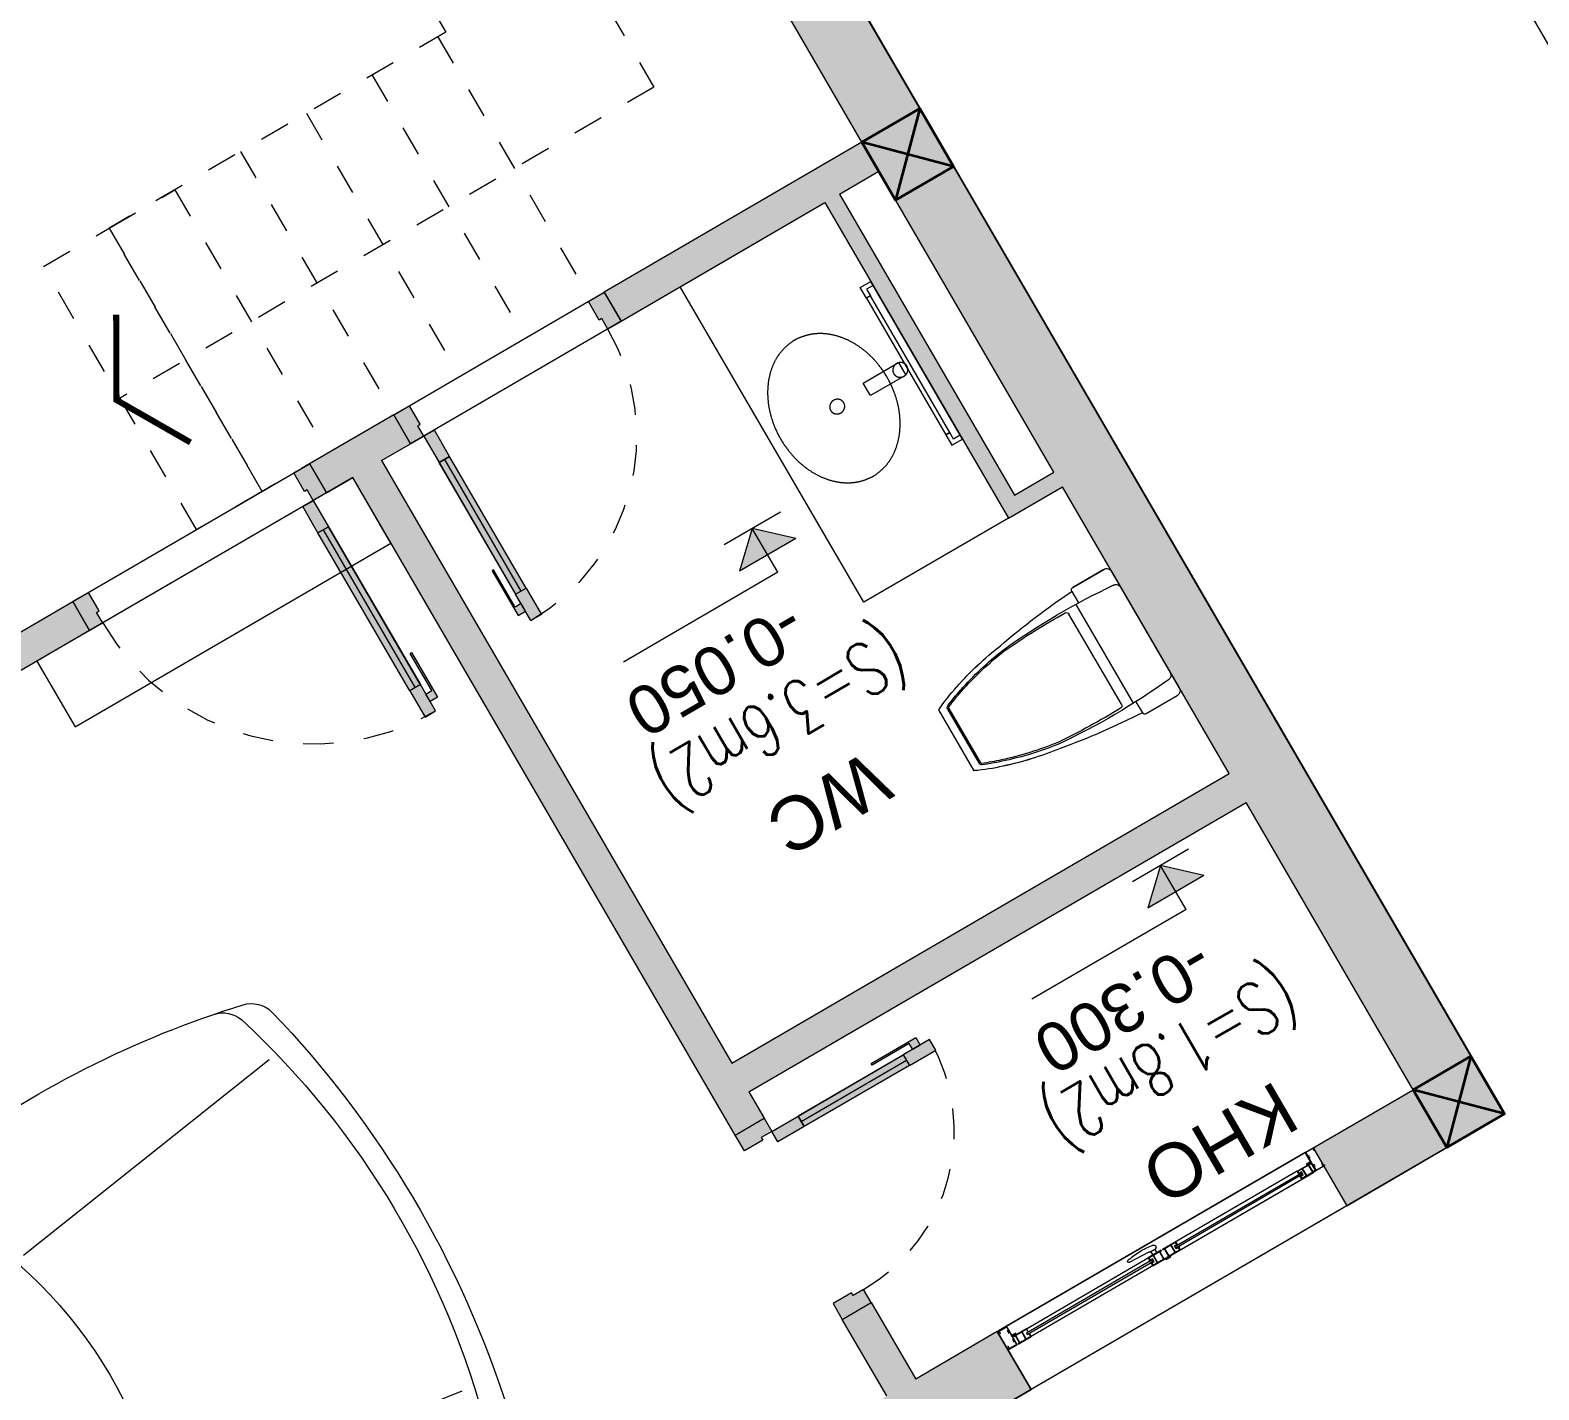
# Model space of a CAD drawing. Header units: millimetres. Extents: x 567980 to 569372, y 2065777 to 2066674.
# Drawn here: x 568806.169 to 568811.116, y 2066250.443 to 2066254.9 of the extents above; entities that cross this region are included whole.
import ezdxf
from ezdxf.enums import TextEntityAlignment as Align

# ---------------------------------------------------------------- set-up
doc = ezdxf.new("R2010")
doc.units = ezdxf.units.MM
doc.linetypes.add('DASHED2', pattern=[0.375, 0.25, -0.125])
doc.linetypes.add('HIDDEN', pattern=[0.75, 0.5, -0.25])
for name, color, linetype, lineweight in [('A-COT VACH', 2, 'Continuous', 35), ('A-HATCH', 251, 'Continuous', 5), ('A-KY HIEU', 34, 'Continuous', 20), ('A-TEXT', 7, 'Continuous', 18), ('E- THAY', 9, 'Continuous', 20), ('E- Tuong', 4, 'Continuous', 13), ('E-Khuat', 251, 'DASHED2', 13), ('E-NoiThat', 32, 'Continuous', 9), ('i_Hatch', 250, 'Continuous', 13), ('i_ThietBi', 32, 'Continuous', 13), ('LD-CUA', 146, 'Continuous', 13), ('LD-THAY', 9, 'Continuous', 13)]:
    doc.layers.add(name, color=color, linetype=linetype, lineweight=lineweight)
doc.styles.add('A1-arial', font='arial.ttf')
doc.styles.add('AA - Arial - Regular', font='arial.ttf', dxfattribs={"height": 250})
doc.styles.add('Dim roman', font='romans.shx', dxfattribs={"width": 0.7})

# ---------------------------------------------------------------- blocks, each defined once
blk = doc.blocks.new('02PCAR01')
at = {"color": 0, "linetype": 'ByBlock'}
for p, q in [((-122.94, 26.61), (-92.48, 26.84)), ((-109.29, 22.08), (-122.94, 26.61)), ((-89.35, 22.08), (-92.48, 26.84)), ((-90.39, 26.87), (-54.31, 27.32)), ((-87.23, 22.08), (-90.39, 26.87)), ((-54.31, 27.32), (-67.5, 22.08)), ((-138, 26.03), (-145, 26.03)), ((-112.52, 20.16), (-138, 26.03)), ((-48.33, 25.72), (-60.01, 22.2)), ((-136.91, 23.5), (-115.59, 19.26)), ((-89.35, 22.08), (-109.29, 22.08)), ((-67.5, 22.08), (-87.23, 22.08)), ((-6, 20.97), (-40, 15.97)), ((-6, -20.97), (-40, -15.97)), ((-136.91, -23.36), (-115.59, -19.12)), ((-112.51, -20.11), (-138, -25.97)), ((-109.29, -21.95), (-122.94, -26.47)), ((-89.35, -21.95), (-109.29, -21.95)), ((-89.35, -21.95), (-92.48, -26.7)), ((-87.23, -21.95), (-90.39, -26.73)), ((-67.5, -21.95), (-87.23, -21.95)), ((-54.31, -27.18), (-67.5, -21.95)), ((-48.33, -25.52), (-60.01, -22)), ((-138, -25.97), (-145, -25.97)), ((-122.94, -26.47), (-92.48, -26.7)), ((-90.39, -26.73), (-54.31, -27.18))]:
    blk.add_line(p, q, dxfattribs=at)
for centre, radius, start, end in [((-77.24, -1914.33), 1944.6, 88.89024, 92.01225), ((-30.02, -77.69), 108.31, 76.6607, 96.5655), ((-145.41, 25.94), 3.14, 92.1119, 173.4899), ((-141.57, 24.61), 4.6, 94.3987, 147.5288), ((-8.86, 25.33), 3.14, 17.8179, 78.3942), ((111.89, 0.1), 258.76, 174.0142, 185.9858), ((-5.75, 24.64), 3.14, 14.3452, 76.6607), ((110.89, 0.1), 260.73, 174.2342, 185.7658), ((-47.46, 22.85), 3, 31.1455, 106.7984), ((-95.47, 0.91), 93.12, 343.0347, 15.8141), ((-111.75, 0.91), 111.76, 346.3976, 12.667), ((-7.97, 0.1), 131.06, 169.6897, 190.3103), ((-87.12, 0.1), 48.72, 330.0774, 29.9226), ((-59.14, 19.33), 3, 106.7984, 193.6631), ((147.71, 0.1), 261.01, 175.5919, 184.4407), ((146.01, 0.1), 262.31, 175.7971, 184.2029), ((-142.7, 0.1), 82.75, 347.0683, 12.9317), ((-59.14, -19.13), 3, 166.3369, 253.2016), ((-47.46, -22.65), 3, 253.2016, 328.8545), ((-145.41, -25.74), 3.14, 186.5101, 267.8881), ((-9.37, -25.23), 3.14, 281.3249, 340.8826), ((-6.15, -24.54), 3.14, 283.1156, 344.5941), ((-141.57, -24.41), 4.6, 212.4712, 265.6013), ((-30.02, 77.89), 108.31, 263.4345, 283.1156), ((-77.24, 1914.53), 1944.6, 267.98775, 271.10976)]:
    blk.add_arc(centre, radius, start, end, dxfattribs=at)
blk = doc.blocks.new('*U515')
h = blk.add_hatch(color=253)
h.dxf.hatch_style = 1
h.paths.add_polyline_path([(50, 100), (90, 100), (90, 0), (50, 0)])
h.paths.add_polyline_path([(50, 700), (90, 700), (90, 800), (50, 800)])
h = blk.add_hatch(color=254)
h.dxf.hatch_style = 1
h.paths.add_polyline_path([(21.7, 594.5), (21.7, 764.1), (50, 764.1), (50, 735.9), (27.4, 735.9), (27.4, 594.5)])
h = blk.add_hatch(color=254)
h.dxf.hatch_style = 1
h.paths.add_polyline_path([(90, 100), (50, 100), (50, 700), (90, 700)])
h = blk.add_hatch(color=253)
h.dxf.hatch_style = 1
h.paths.add_polyline_path([(0, 0), (50, 0), (50, -40), (60, -40), (60, -110), (0, -110)])
h = blk.add_hatch(color=253)
h.dxf.hatch_style = 1
h.paths.add_polyline_path([(900, 0), (850, 0), (850, -40), (840, -40), (840, -110), (900, -110)])
for p, q in [((70, 100), (70, 700)), ((90, 700), (90, 100))]:
    blk.add_line(p, q)
for points in [[(50, 700), (90, 700), (90, 800), (50, 800), (50, 700)], [(50, 702.9), (50, 100)], [(50, 100), (90, 100), (90, 0), (50, 0), (50, 100)]]:
    blk.add_lwpolyline(points)
for points in [[(21.7, 594.5), (21.7, 764.1), (50, 764.1), (50, 735.9), (27.4, 735.9), (27.4, 594.5)], [(90, 100), (50, 100), (50, 700), (90, 700)], [(0, 0), (50, 0), (50, -40), (60, -40), (60, -110), (0, -110)], [(900, 0), (850, 0), (850, -40), (840, -40), (840, -110), (900, -110)]]:
    blk.add_lwpolyline(points, close=True)
at = {"linetype": 'HIDDEN', "ltscale": 30}
blk.add_arc((50, 0), 800, 0, 90, dxfattribs=at)
blk = doc.blocks.new('kkkk')
h = blk.add_hatch(color=250)
edge = h.paths.add_edge_path()
edge.add_line((333058.8, 105336.6), (333060.3, 105336.6))
edge.add_line((333060.3, 105336.6), (333060.3, 105341.6))
edge.add_line((333060.3, 105341.6), (333061.8, 105341.6))
edge.add_line((333061.8, 105341.6), (333061.8, 105371.6))
edge.add_line((333061.8, 105371.6), (333027.5, 105371.6))
edge.add_line((333027.5, 105371.6), (333027.5, 105386.6))
edge.add_line((333027.5, 105386.6), (333022.2, 105386.6))
edge.add_line((333022.2, 105386.6), (333022.2, 105383.6))
edge.add_line((333022.2, 105383.6), (333023.7, 105383.6))
edge.add_line((333023.7, 105383.6), (333023.7, 105385.1))
edge.add_line((333023.7, 105385.1), (333026, 105385.1))
edge.add_line((333026, 105385.1), (333026, 105378.1))
edge.add_line((333026, 105378.1), (333023.7, 105378.1))
edge.add_line((333023.7, 105378.1), (333023.7, 105379.6))
edge.add_line((333023.7, 105379.6), (333022.2, 105379.6))
edge.add_line((333022.2, 105379.6), (333022.2, 105376.6))
edge.add_line((333022.2, 105376.6), (333026, 105376.6))
edge.add_line((333026, 105376.6), (333026, 105371.6))
edge.add_line((333026, 105371.6), (332991.8, 105371.6))
edge.add_line((332991.8, 105371.6), (332991.8, 105341.6))
edge.add_line((332991.8, 105341.6), (332993.3, 105341.6))
edge.add_line((332993.3, 105341.6), (332993.3, 105336.6))
edge.add_line((332993.3, 105336.6), (332994.8, 105336.6))
edge.add_line((332994.8, 105336.6), (332994.8, 105341.6))
edge.add_line((332994.8, 105341.6), (333002.3, 105341.6))
edge.add_line((333002.3, 105341.6), (333002.3, 105343.1))
edge.add_line((333002.3, 105343.1), (332993.3, 105343.1))
edge.add_line((332993.3, 105343.1), (332993.3, 105370.1))
edge.add_line((332993.3, 105370.1), (333006.9, 105370.1))
edge.add_arc((333010, 105367.6), 3.97, 141.5226, 210)
edge.add_line((333006.6, 105365.7), (333007.9, 105366.4))
edge.add_arc((333010, 105367.6), 2.47, -390, -150, ccw=False)
edge.add_line((333012.1, 105366.4), (333013.4, 105365.7))
edge.add_arc((333010, 105367.6), 3.97, -30, 38.4774)
edge.add_line((333013.1, 105370.1), (333040.4, 105370.1))
edge.add_arc((333043.5, 105367.6), 3.97, 141.5226, 210)
edge.add_line((333040.1, 105365.7), (333041.4, 105366.4))
edge.add_arc((333043.5, 105367.6), 2.47, -390, -150, ccw=False)
edge.add_line((333045.6, 105366.4), (333046.9, 105365.7))
edge.add_arc((333043.5, 105367.6), 3.97, -30, 38.4774)
edge.add_line((333046.6, 105370.1), (333060.3, 105370.1))
edge.add_line((333060.3, 105370.1), (333060.3, 105343.1))
edge.add_line((333060.3, 105343.1), (333051.3, 105343.1))
edge.add_line((333051.3, 105343.1), (333051.3, 105341.6))
edge.add_line((333051.3, 105341.6), (333058.8, 105341.6))
edge.add_line((333058.8, 105341.6), (333058.8, 105336.6))
blk.add_lwpolyline([(333026, 105378.1), (333026, 105385.1), (333023.7, 105385.1), (333023.7, 105383.6), (333022.2, 105383.6), (333022.2, 105386.6), (333027.5, 105386.6), (333027.5, 105371.6), (333061.8, 105371.6), (333061.8, 105341.6), (333060.3, 105341.6), (333060.3, 105336.6), (333058.8, 105336.6), (333058.8, 105341.6), (333051.3, 105341.6), (333051.3, 105343.1), (333060.3, 105343.1), (333060.3, 105370.1), (333046.6, 105370.1, -0.30801), (333046.9, 105365.7), (333045.6, 105366.4, 1.732051), (333041.4, 105366.4), (333040.1, 105365.7, -0.30801), (333040.4, 105370.1), (333013.1, 105370.1, -0.30801), (333013.4, 105365.7), (333012.1, 105366.4, 1.732051), (333007.9, 105366.4), (333006.6, 105365.7, -0.30801), (333006.9, 105370.1), (332993.3, 105370.1), (332993.3, 105343.1), (333002.3, 105343.1), (333002.3, 105341.6), (332994.8, 105341.6), (332994.8, 105336.6), (332993.3, 105336.6), (332993.3, 105341.6), (332991.8, 105341.6), (332991.8, 105371.6), (333026, 105371.6), (333026, 105376.6), (333022.2, 105376.6), (333022.2, 105379.6), (333023.7, 105379.6), (333023.7, 105378.1)], format="xyb", close=True)
blk = doc.blocks.new('ccccc')
h = blk.add_hatch(color=250)
h.paths.add_polyline_path([(333034.3, 105325.3), (333084.3, 105325.3), (333084.3, 105326.8), (333077.7, 105326.8), (333077.7, 105353.8), (333084.3, 105353.8), (333084.3, 105355.3), (333034.3, 105355.3), (333034.3, 105346.7), (333035.8, 105346.7), (333035.8, 105353.8), (333052.1, 105353.8), (333052.1, 105326.8), (333035.8, 105326.8), (333035.8, 105333.9), (333034.3, 105333.9)])
h.paths.add_polyline_path([(333053.6, 105326.8), (333053.6, 105353.8), (333076.2, 105353.8), (333076.2, 105326.8)], flags=16)
for p, q in [((333034.3, 105346.7), (333035.8, 105346.7)), ((333034.3, 105333.9), (333035.8, 105333.9)), ((333052.1, 105353.8), (333052.1, 105326.8)), ((333053.6, 105353.8), (333053.6, 105326.8)), ((333076.2, 105353.8), (333076.2, 105326.8)), ((333077.7, 105353.8), (333077.7, 105326.8)), ((333084.3, 105355.3), (333084.3, 105353.8)), ((333084.3, 105326.8), (333084.3, 105325.3))]:
    blk.add_line(p, q)
for points in [[(333084.3, 105355.3), (333034.3, 105355.3), (333034.3, 105346.7)], [(333034.3, 105333.9), (333034.3, 105325.3), (333084.3, 105325.3)], [(333052.1, 105353.8), (333035.8, 105353.8), (333035.8, 105346.7)], [(333035.8, 105333.9), (333035.8, 105326.8), (333052.1, 105326.8)], [(333076.2, 105353.8), (333053.6, 105353.8)], [(333084.3, 105353.8), (333077.7, 105353.8)], [(333053.6, 105326.8), (333076.2, 105326.8)], [(333077.7, 105326.8), (333084.3, 105326.8)]]:
    blk.add_lwpolyline(points)
blk = doc.blocks.new('dasdsd')
at = {"linetype": 'HIDDEN', "ltscale": 0.05}
for p, q in [((-9.6, -15.9), (-9.6, 0)), ((9.6, 0), (-9.6, 0)), ((9.6, -15.9), (9.6, 0)), ((-16.3, -18.9), (-107.9, -23.1)), ((-10.5, -16.1), (-15.5, -18.7)), ((9.6, -15.9), (-9.6, -15.9))]:
    blk.add_line(p, q, dxfattribs=at)
for centre, radius, start, end in [((-106.3, -28.1), 5.22, 108.24331, 251.75669), ((-41, 286.6), 326.6, 258.17519, 278.89962), ((-16.3, -17), 1.95, 270, 297.19267), ((-9.6, -17.9), 1.95, 90, 117.19267), ((9.6, -26), 10.1, 270, 90)]:
    blk.add_arc(centre, radius, start, end, dxfattribs=at)
blk = doc.blocks.new('fffsf')
h = blk.add_hatch(color=250)
h.paths.add_polyline_path([(333183.8, 105395.8), (333133.8, 105395.8), (333133.8, 105394.3), (333140.5, 105394.3), (333140.5, 105367.3), (333133.8, 105367.3), (333133.8, 105364.3), (333118.8, 105364.3), (333118.8, 105361.3), (333135.3, 105361.3), (333135.3, 105365.8), (333183.8, 105365.8), (333183.8, 105374.4), (333182.3, 105374.4), (333182.3, 105367.3), (333166, 105367.3), (333166, 105394.3), (333182.3, 105394.3), (333182.3, 105387.2), (333183.8, 105387.2)])
h.paths.add_polyline_path([(333164.5, 105394.3), (333164.5, 105367.3), (333142, 105367.3), (333142, 105394.3)], flags=16)
for p, q in [((333133.8, 105395.8), (333133.8, 105394.3)), ((333140.5, 105394.3), (333140.5, 105367.3)), ((333142, 105394.3), (333142, 105367.3)), ((333164.5, 105394.3), (333164.5, 105367.3)), ((333166, 105394.3), (333166, 105367.3)), ((333183.8, 105387.2), (333182.3, 105387.2)), ((333183.8, 105374.4), (333182.3, 105374.4))]:
    blk.add_line(p, q)
for points in [[(333133.8, 105395.8), (333183.8, 105395.8), (333183.8, 105387.2)], [(333133.8, 105394.3), (333140.5, 105394.3)], [(333142, 105394.3), (333164.5, 105394.3)], [(333166, 105394.3), (333182.3, 105394.3), (333182.3, 105387.2)], [(333183.8, 105374.4), (333183.8, 105365.8), (333135.3, 105365.8), (333135.3, 105361.3), (333118.8, 105361.3)], [(333133.8, 105367.3), (333133.8, 105364.3), (333118.8, 105364.3), (333118.8, 105361.3)], [(333140.5, 105367.3), (333133.8, 105367.3)], [(333164.5, 105367.3), (333142, 105367.3)], [(333182.3, 105374.4), (333182.3, 105367.3), (333166, 105367.3)]]:
    blk.add_lwpolyline(points)
blk = doc.blocks.new('*U442')
for points in [[(88.4, 82.2), (88.4, 80.6), (77.2, 80.6), (77.2, 69.4), (88.4, 69.4), (88.4, 67.8, 0.240391), (91.1, 72), (80.2, 72), (80.2, 78), (91.1, 78, 0.240391)], [(549.6, 82.2), (549.6, 80.6), (560.8, 80.6), (560.8, 69.4), (549.6, 69.4), (549.6, 67.8, -0.240391), (546.9, 72), (557.8, 72), (557.8, 78), (546.9, 78, -0.240391)], [(655.4, 82.2), (655.4, 80.6), (644.2, 80.6), (644.2, 69.4), (655.4, 69.4), (655.4, 67.8, 0.240391), (658.1, 72), (647.2, 72), (647.2, 78), (658.1, 78, 0.240391)]]:
    blk.add_hatch(color=250).paths.add_polyline_path(points)
for p, q in [((600, 90), (44.5, 90)), ((600, 90), (88, 90)), ((88, 60), (600, 60)), ((605, 90), (1117, 90)), ((1117, 60), (605, 60)), ((35, 20), (1170, 20))]:
    blk.add_line(p, q)
for points in [[(88.4, 82.2), (88.4, 80.6), (77.2, 80.6), (77.2, 69.4), (88.4, 69.4), (88.4, 67.8, 0.240391), (91.1, 72), (80.2, 72), (80.2, 78), (91.1, 78, 0.240391)], [(549.6, 82.2), (549.6, 80.6), (560.8, 80.6), (560.8, 69.4), (549.6, 69.4), (549.6, 67.8, -0.240391), (546.9, 72), (557.8, 72), (557.8, 78), (546.9, 78, -0.240391)], [(655.4, 82.2), (655.4, 80.6), (644.2, 80.6), (644.2, 69.4), (655.4, 69.4), (655.4, 67.8, 0.240391), (658.1, 72), (647.2, 72), (647.2, 78), (658.1, 78, 0.240391)]]:
    blk.add_lwpolyline(points, format="xyb", close=True)
for points in [[(557.8, 72), (80.2, 72), (80.2, 78), (557.8, 78)], [(647.2, 72), (1124.8, 72), (1124.8, 78), (647.2, 78)]]:
    blk.add_lwpolyline(points, close=True)
at = {"rotation": 270}
blk.add_blockref('kkkk', (-105336.6, 333081.8), dxfattribs=at)
at = {"xscale": -1}
for name, p, rotation in [('ccccc', (333122.3, -105265.3), 359.9999999999902), ('fffsf', (-332528.8, 105455.8), 180.0000000001608), ('kkkk', (106541.6, 333081.8), 90)]:
    blk.add_blockref(name, p, dxfattribs=dict(at, rotation=rotation))
for p in [(-332484.3, -105265.3), (-331917.3, -105265.3)]:
    blk.add_blockref('ccccc', p)
at = {"xscale": -0.8000000000000002, "yscale": 0.8, "zscale": 0.8}
blk.add_blockref('dasdsd', (630, 60), dxfattribs=at)
blk = doc.blocks.new('A$C01E237DA')
at = {"layer": 'i_ThietBi'}
for p, q in [((124, 759.1), (-119.8, 759.1)), ((-106.9, 731.5), (111, 731.5)), ((-106.9, 726.5), (111.1, 726.5)), ((-197, 164.9), (199.5, 165)), ((-197, 164.9), (199.5, 165)), ((182.1, 201.7), (-180.3, 202.2)), ((182.1, 201.7), (-180.3, 202.2)), ((-253.4, 20), (-253.2, 144.2)), ((-243.2, 154.2), (-197, 154.2)), ((-243.2, 154.2), (-197, 154.2)), ((199.2, 154.3), (243.6, 154.2)), ((199.2, 154.3), (243.6, 154.2))]:
    blk.add_line(p, q, dxfattribs=at)
blk.add_lwpolyline([(-253.4, 20, 0.414644), (-233.4, 0), (233.4, 0, 0.413784), (253.4, 20), (253.6, 144.2, 0.414214), (243.6, 154.2, 0.030719), (207.3, 462.5, 0.045974), (160.7, 664.8, 0.040862), (124, 759.1), (-119.8, 759.1, 0.042274), (-157.5, 665.3, 0.045977), (-204.6, 463.1, 0.030636), (-243.2, 154.2, 0.414214), (-253.2, 144.2), (-253.4, 20, 0.414214), (-233.4, 0)], format="xyb", dxfattribs=at)
for centre, radius, start, end in [((415.2, 489.4), 599.1, 153.2435, 162.9263), ((-433.6, 487.7), 620.1, 16.5948, 25.9545), ((406.7, 490.6), 573.1, 155.8082, 162.7877), ((406.7, 490.6), 573.1, 155.8082, 162.7877), ((406.7, 490.6), 568.1, 155.8028, 162.7839), ((406.7, 490.6), 568.1, 155.8028, 162.7839), ((-106.9, 721.5), 10, 89.5552, 156.4302), ((-106.9, 721.5), 10, 89.5552, 156.4302), ((-106.9, 721.5), 5, 89.5552, 156.4302), ((-106.9, 721.5), 5, 89.5552, 156.4302), ((110.9, 721.5), 10, 23.5698, 90.4448), ((110.9, 721.5), 5, 23.5698, 90.4448), ((110.9, 721.5), 5, 23.5698, 90.4448), ((-433.6, 487.7), 597.6, 16.5948, 23.2571), ((-433.6, 487.7), 602.6, 16.5948, 23.2414), ((915.9, 308.6), 1131.2, 161.6177, 172.1474), ((916.1, 308.6), 1113.8, 161.5781, 172.1303), ((916.1, 308.6), 1113.8, 161.5781, 172.1303), ((916.1, 308.6), 1108.9, 161.5878, 172.1346), ((916.1, 308.6), 1108.9, 161.5878, 172.1346), ((-914.1, 310.9), 1109, 7.7136, 18.2596), ((-914.1, 310.9), 1109, 7.7136, 18.2596), ((-914.4, 301.2), 1117.4, 8.2007, 18.7361), ((-914.4, 301.2), 1117.4, 8.2007, 18.7361), ((-913.9, 310.9), 1131.3, 7.7004, 18.2295), ((2294.4, -5.6), 2542.6, 169.3761, 176.3952), ((2288.4, 231.5), 2486.5, 174.7016, 184.9536), ((2288.4, 231.5), 2486.5, 174.7016, 184.9536), ((2278.2, 257.2), 2468.9, 175.2821, 181.0488), ((2278.2, 257.2), 2468.9, 175.2821, 181.0488), ((-2276.2, 263.9), 2468.9, 358.783, 4.5496), ((-2276.2, 263.9), 2468.9, 358.783, 4.5496), ((-2278, 246.3), 2478.9, 354.7152, 4.9599), ((-2278, 246.3), 2478.9, 354.7152, 4.9599), ((-2281.4, 13), 2528.9, 3.2004, 10.2385), ((-180.3, 212.2), 10, 181.0488, 269.9159), ((-180.3, 212.2), 10, 181.0488, 269.9159), ((182.1, 211.7), 10, 269.9159, 358.783), ((182.1, 211.7), 10, 269.9159, 358.783), ((-243.2, 144.2), 10, 89.9159, 179.9159), ((243.6, 144.2), 10, 359.9159, 89.9159), ((-169.1, 19.8), 20, 179.9159, 269.9159), ((-169.1, 19.8), 20, 179.9159, 269.9159), ((170.4, 20), 20, 269.9159, 359.9159), ((170.4, 20), 20, 269.9159, 359.9159)]:
    blk.add_arc(centre, radius, start, end, dxfattribs=at)
blk = doc.blocks.new('lvb11')
at = {"layer": 'E-NoiThat'}
for p, q in [((-299.4, -40), (-299.4, 0)), ((-299.4, 0), (-284.4, 0)), ((-299.4, 0), (299.4, 0)), ((-284.4, 0), (-284.4, -25)), ((299.4, 0), (284.4, 0)), ((284.4, 0), (284.4, -25)), ((299.4, -40), (299.4, 0)), ((-259.4, -40), (-299.4, -40)), ((-284.4, -25), (-259.4, -25)), ((-259.4, -25), (259.4, -25)), ((-259.4, -40), (-259.4, -25)), ((-259.4, -25), (-259.4, -40)), ((259.4, -40), (-259.4, -40)), ((259.4, -25), (259.4, -40)), ((284.4, -25), (259.4, -25)), ((259.4, -25), (259.4, -40)), ((259.4, -40), (299.4, -40)), ((-23.7, -55.3), (-23.7, -189.4)), ((23.7, -55.3), (-23.7, -55.3)), ((23.7, -189.4), (23.7, -55.3)), ((-23.7, -189.4), (23.7, -189.4))]:
    blk.add_line(p, q, dxfattribs=at)
for points, knots in [([(-0.2, -37), (-6.6, -37), (-12.1, -40.4), (-17.7, -43.7), (-20.9, -49.5), (-24.1, -55.3), (-24.1, -62), (-24.1, -68.7), (-20.9, -74.5), (-17.7, -80.3), (-12.1, -83.7), (-6.6, -87), (-0.2, -87), (6.2, -87), (11.8, -83.7), (17.3, -80.3), (20.5, -74.5), (23.7, -68.7), (23.7, -62), (23.7, -55.3), (20.5, -49.5), (17.3, -43.7), (11.8, -40.4), (6.2, -37), (-0.2, -37)], [0, 0, 0, 0.083333, 0.083333, 0.166667, 0.166667, 0.25, 0.25, 0.333333, 0.333333, 0.416667, 0.416667, 0.5, 0.5, 0.583333, 0.583333, 0.666667, 0.666667, 0.75, 0.75, 0.833333, 0.833333, 0.916667, 0.916667, 1, 1, 1]), ([(-257, -307.6), (-254.5, -274), (-242.1, -246.3), (-229.8, -218.7), (-206.6, -194), (-183.5, -169.3), (-152, -151.2), (-120.6, -133.1), (-85.3, -123.4), (-50.1, -113.8), (-7.4, -111.7)], [0.5033939, 0.5033939, 0.5033939, 0.5516063, 0.5516063, 0.5998188, 0.5998188, 0.6480313, 0.6480313, 0.6962437, 0.6962437, 0.7444562, 0.7444562, 0.7444562]), ([(9.1, -111.7), (51.9, -113.8), (87.2, -123.4), (122.4, -133.1), (153.9, -151.3), (185.3, -169.4), (208.5, -194.1), (231.6, -218.8), (243.8, -246.4), (256.1, -274.1), (258.8, -307.6)], [0.7538041, 0.7538041, 0.7538041, 0.8021085, 0.8021085, 0.8504129, 0.8504129, 0.8987173, 0.8987173, 0.9470217, 0.9470217, 0.9953261, 0.9953261, 0.9953261]), ([(-0.2, -277), (-6.6, -277), (-12.1, -280.4), (-17.7, -283.7), (-20.9, -289.5), (-24.1, -295.3), (-24.1, -302), (-24.1, -308.7), (-20.9, -314.5), (-17.7, -320.3), (-12.1, -323.7), (-6.6, -327), (-0.2, -327), (6.2, -327), (11.8, -323.7), (17.3, -320.3), (20.5, -314.5), (23.7, -308.7), (23.7, -302), (23.7, -295.3), (20.5, -289.5), (17.3, -283.7), (11.8, -280.4), (6.2, -277), (-0.2, -277)], [0, 0, 0, 0.083333, 0.083333, 0.166667, 0.166667, 0.25, 0.25, 0.333333, 0.333333, 0.416667, 0.416667, 0.5, 0.5, 0.583333, 0.583333, 0.666667, 0.666667, 0.75, 0.75, 0.833333, 0.833333, 0.916667, 0.916667, 1, 1, 1]), ([(-7.4, -516.4), (-50.2, -514.4), (-85.5, -504.7), (-120.7, -495), (-152.2, -476.9), (-183.6, -458.7), (-206.7, -434), (-229.8, -409.3), (-242.1, -381.7), (-254.4, -354.1), (-257, -320.6)], [0.2537819, 0.2537819, 0.2537819, 0.3018441, 0.3018441, 0.3499063, 0.3499063, 0.3979685, 0.3979685, 0.4460307, 0.4460307, 0.4940929, 0.4940929, 0.4940929]), ([(258.8, -320.6), (256.2, -354.2), (243.8, -381.8), (231.5, -409.5), (208.3, -434.2), (185.2, -458.8), (153.7, -477), (122.3, -495.1), (87.1, -504.7), (51.8, -514.3), (9.1, -516.4)], [0.0046272, 0.0046272, 0.0046272, 0.0525979, 0.0525979, 0.1005686, 0.1005686, 0.1485394, 0.1485394, 0.1965101, 0.1965101, 0.2444809, 0.2444809, 0.2444809])]:
    blk.add_open_spline(points, degree=2, knots=knots, dxfattribs=at)
for points in [[(-7.4, -111.7), (0.9, -111.7), (9.1, -111.7)], [(-257, -320.6), (-257, -314.1), (-257, -307.6)], [(258.8, -307.6), (258.8, -310.8), (258.8, -314.1)], [(258.8, -314.1), (258.8, -317.3), (258.8, -320.6)], [(9.1, -516.4), (0.9, -516.4), (-7.4, -516.4)]]:
    blk.add_open_spline(points, degree=2, dxfattribs=at)
blk = doc.blocks.new('*U447')
h = blk.add_hatch(color=253)
h.dxf.hatch_style = 1
h.paths.add_polyline_path([(-50, 100), (-90, 100), (-90, 0), (-50, 0)])
h.paths.add_polyline_path([(-50, 600), (-90, 600), (-90, 700), (-50, 700)])
h = blk.add_hatch(color=254)
h.dxf.hatch_style = 1
h.paths.add_polyline_path([(-21.7, 494.5), (-21.7, 664.1), (-50, 664.1), (-50, 635.9), (-27.4, 635.9), (-27.4, 494.5)])
h = blk.add_hatch(color=254)
h.dxf.hatch_style = 1
h.paths.add_polyline_path([(-90, 100), (-50, 100), (-50, 600), (-90, 600)])
h = blk.add_hatch(color=253)
h.dxf.hatch_style = 1
h.paths.add_polyline_path([(-800, 0), (-750, 0), (-750, -40), (-740, -40), (-740, -110), (-800, -110)])
h = blk.add_hatch(color=253)
h.dxf.hatch_style = 1
h.paths.add_polyline_path([(0, 0), (-50, 0), (-50, -40), (-60, -40), (-60, -110), (0, -110)])
for p, q in [((-90, 600), (-90, 100)), ((-70, 100), (-70, 600))]:
    blk.add_line(p, q)
for points in [[(-50, 600), (-90, 600), (-90, 700), (-50, 700), (-50, 600)], [(-50, 602.9), (-50, 100)], [(-50, 100), (-90, 100), (-90, 0), (-50, 0), (-50, 100)]]:
    blk.add_lwpolyline(points)
for points in [[(-21.7, 494.5), (-21.7, 664.1), (-50, 664.1), (-50, 635.9), (-27.4, 635.9), (-27.4, 494.5)], [(-90, 100), (-50, 100), (-50, 600), (-90, 600)], [(-800, 0), (-750, 0), (-750, -40), (-740, -40), (-740, -110), (-800, -110)], [(0, 0), (-50, 0), (-50, -40), (-60, -40), (-60, -110), (0, -110)]]:
    blk.add_lwpolyline(points, close=True)
at = {"linetype": 'HIDDEN', "ltscale": 30}
blk.add_arc((-50, 0), 700, 90, 180, dxfattribs=at)
blk = doc.blocks.new('*U441')
h = blk.add_hatch(color=253)
h.dxf.hatch_style = 1
h.paths.add_polyline_path([(-700, 0), (-650, 0), (-650, 40), (-640, 40), (-640, 110), (-700, 110)])
h = blk.add_hatch(color=253)
h.dxf.hatch_style = 1
h.paths.add_polyline_path([(0, 0), (-50, 0), (-50, 40), (-60, 40), (-60, 110), (0, 110)])
h = blk.add_hatch(color=253)
h.dxf.hatch_style = 1
h.paths.add_polyline_path([(-50, -100), (-90, -100), (-90, 0), (-50, 0)])
h.paths.add_polyline_path([(-50, -500), (-90, -500), (-90, -600), (-50, -600)])
h = blk.add_hatch(color=254)
h.dxf.hatch_style = 1
h.paths.add_polyline_path([(-90, -100), (-50, -100), (-50, -500), (-90, -500)])
h = blk.add_hatch(color=254)
h.dxf.hatch_style = 1
h.paths.add_polyline_path([(-21.7, -394.5), (-21.7, -564.1), (-50, -564.1), (-50, -535.9), (-27.4, -535.9), (-27.4, -394.5)])
for p, q in [((-90, -500), (-90, -100)), ((-70, -100), (-70, -500))]:
    blk.add_line(p, q)
for points in [[(-700, 0), (-650, 0), (-650, 40), (-640, 40), (-640, 110), (-700, 110)], [(0, 0), (-50, 0), (-50, 40), (-60, 40), (-60, 110), (0, 110)], [(-90, -100), (-50, -100), (-50, -500), (-90, -500)], [(-21.7, -394.5), (-21.7, -564.1), (-50, -564.1), (-50, -535.9), (-27.4, -535.9), (-27.4, -394.5)]]:
    blk.add_lwpolyline(points, close=True)
for points in [[(-50, -100), (-90, -100), (-90, 0), (-50, 0), (-50, -100)], [(-50, -502.9), (-50, -100)], [(-50, -500), (-90, -500), (-90, -600), (-50, -600), (-50, -500)]]:
    blk.add_lwpolyline(points)
at = {"linetype": 'HIDDEN', "ltscale": 30}
blk.add_arc((-50, 0), 600, 180, 270, dxfattribs=at)
blk = doc.blocks.new('cotxaytho')
at = {"layer": 'A-KY HIEU'}
h = blk.add_hatch(color=256, dxfattribs=at)
h.paths.add_polyline_path([(200, 187.5), (0, 187.5), (0, 0)])
h.paths.add_polyline_path([(0, 187.5), (-200, 187.5), (0, 0)])
for p, q in [((0, 312.5), (0, 0)), ((0, 312.5), (1100, 312.5)), ((-200, 187.5), (0, 0)), ((-200, 187.5), (200, 187.5)), ((0, 0), (200, 187.5)), ((-200, 0), (200, 0))]:
    blk.add_line(p, q, dxfattribs=at)
at = {"color": 6, "style": 'A1-arial'}
blk.add_attdef('-0.050', (35, 401.7), '', height=250, dxfattribs=at)
blk = doc.blocks.new('cot')
at = {"layer": 'i_Hatch'}
h = blk.add_hatch(color=256, dxfattribs=at)
h.dxf.hatch_style = 1
h.paths.add_polyline_path([(-124080301.5, 101892782.2), (-124080081.5, 101892782.2), (-124080081.5, 101893002.2), (-124080301.5, 101893002.2)])
at = {"layer": 'A-COT VACH'}
for p, q in [((-124080301.5, 101893002.2), (-124080081.5, 101892782.2)), ((-124080301.5, 101892782.2), (-124080081.5, 101893002.2))]:
    blk.add_line(p, q, dxfattribs=at)
blk.add_lwpolyline([(-124080301.5, 101892782.2), (-124080081.5, 101892782.2), (-124080081.5, 101893002.2), (-124080301.5, 101893002.2)], close=True, dxfattribs=at)
blk = doc.blocks.new('luoicot')
at = {"layer": 'E- Tuong'}
for p in [(-10876, 2787.2), (-10876, -812.8)]:
    blk.add_blockref('cot', p, dxfattribs=at)
blk = doc.blocks.new('TANG 1 BT3')
at = {"layer": 'A-HATCH'}
h = blk.add_hatch(color=256, dxfattribs=at)
h.dxf.hatch_style = 1
h.paths.add_polyline_path([(7080585, 935785.8), (7080365, 935785.8), (7080365, 934096.1), (7080365, 934096.1), (7080585, 934096.1)])
h.paths.add_polyline_path([(7080365, 945515.8), (7076585.1, 945515.8), (7076585.1, 945515.8), (7076585.1, 945295.8), (7080365, 945295.8)])
h.paths.add_polyline_path([(7076585.1, 945515.8), (7073665.1, 945515.8), (7073665.1, 945295.8), (7073975.1, 945295.8), (7073975.1, 945004.8), (7074085.1, 945004.8), (7074085.1, 945295.8), (7076585.1, 945295.8)])
h.paths.add_polyline_path([(7072465.1, 945515.8), (7072085.1, 945515.8), (7072085.1, 945295.8), (7072465.1, 945295.8)])
h.paths.add_polyline_path([(7072085.1, 945295.8), (7071975.1, 945295.8), (7071865.1, 945295.8), (7071865.1, 941915.9), (7072085.1, 941915.9), (7072085.1, 942949.8), (7072235.1, 942949.8), (7072235.1, 941805.9), (7072085.1, 941805.9), (7072085.1, 941695.9), (7073065.1, 941695.9), (7073065.1, 941805.9), (7072290.1, 941805.9), (7072290.1, 943004.8), (7072085.1, 943004.8), (7072085.1, 944094.8), (7073975.1, 944094.8), (7073975.1, 941805.9), (7073865.1, 941805.9), (7073865.1, 941695.9), (7074185.1, 941695.9), (7074185.1, 941805.9), (7074085.1, 941805.9), (7074085.1, 944304.8), (7073975.1, 944304.8), (7073975.1, 944204.8), (7072085.1, 944204.8)])
h.paths.add_polyline_path([(7072085.1, 941695.9), (7071865.1, 941695.9), (7071865.1, 940680.9), (7072085.1, 940680.9)])
h.paths.add_polyline_path([(7076365.1, 941805.9), (7075085.1, 941805.9), (7075085.1, 941695.9), (7076365.1, 941695.9)])
h.paths.add_polyline_path([(7080585, 942345.8), (7080365, 942345.8), (7080365, 941915.9), (7080475, 941915.9), (7080585, 941915.9)])
h.paths.add_polyline_path([(7080805, 942115.8), (7080585, 942115.8), (7080585, 941915.9), (7080585, 941695.9), (7080242.6, 941695.9), (7080242.6, 941475.8), (7080804.9, 941475.8)])
h.paths.add_polyline_path([(7080585, 945295.8), (7080585, 945295.8), (7080365, 945295.8), (7080365, 944845.8), (7080585, 944845.8)])
h.paths.add_polyline_path([(7080585, 937895.8), (7078785, 937895.8), (7078785, 938595.8), (7078565, 938595.8), (7078565, 937895.8), (7078055.1, 937895.8), (7078055.1, 937675.8), (7080365, 937675.8), (7080365, 937185.8), (7080585, 937185.8)])
h.paths.add_polyline_path([(7080805.5, 938115.8), (7080242.5, 938115.8), (7080242.5, 937895.8), (7080585, 937895.8), (7080585, 937895.8), (7080585, 937675.8), (7080585, 937475.8), (7080805.5, 937475.8)])
h.paths.add_polyline_path([(7076365.1, 937895.8), (7075965.1, 937895.8), (7075965.1, 937785.8), (7076075.1, 937785.8), (7076075.1, 934375.7), (7076555.1, 934375.7), (7076555.1, 934485.7), (7076185.1, 934485.7), (7076185.1, 937675.8), (7076365.1, 937675.8)])
h.paths.add_polyline_path([(7075065.1, 937895.8), (7072085.1, 937895.8), (7072085.1, 937895.8), (7072085.1, 937785.8), (7075065.1, 937785.8)])
h.paths.add_polyline_path([(7072290.1, 937785.8), (7072235.1, 937785.8), (7072235.1, 937240.8), (7072085.1, 937240.8), (7072085.1, 937185.8), (7072290.1, 937185.8)])
h.paths.add_polyline_path([(7072085.1, 937675.8), (7072085.1, 937675.8), (7071865.1, 937675.8), (7071865.1, 936985.8), (7072085.1, 936985.8)])
h.paths.add_polyline_path([(7072085.1, 938910.8), (7071865.1, 938910.8), (7071865.1, 937895.8), (7071975.1, 937895.8), (7072085.1, 937895.8)])
h.paths.add_polyline_path([(7072085.1, 936185.8), (7071865.1, 936185.8), (7071865.1, 934842.7), (7072085.1, 934842.7)])
h.paths.add_polyline_path([(7072085.1, 932721.5), (7071865.1, 932721.5), (7071865.1, 932096.5), (7072085.1, 932096.5)])
h.paths.add_polyline_path([(7074245.3, 932096.5), (7072085.1, 932096.5), (7072085.1, 931876.5), (7074245.3, 931876.5)])
h.paths.add_polyline_path([(7073958.8, 931876.5), (7073848.8, 931876.5), (7073848.8, 931766.5), (7073468.8, 931766.5), (7073468.8, 931876.5), (7073358.8, 931876.5), (7073358.8, 931656.5), (7073958.8, 931656.5)])
h.paths.add_polyline_path([(7076933.8, 931876.5), (7076823.8, 931876.5), (7076823.8, 931766.5), (7076443.8, 931766.5), (7076443.8, 931876.5), (7076333.8, 931876.5), (7076333.8, 931656.5), (7076933.8, 931656.5)])
h.paths.add_polyline_path([(7078065.3, 932096.5), (7076585.1, 932096.5), (7076585.1, 931876.5), (7078065.3, 931876.5)])
h.paths.add_polyline_path([(7076365.1, 932096.5), (7076045.3, 932096.5), (7076045.3, 931876.5), (7076365.1, 931876.5)])
h.paths.add_polyline_path([(7078831.4, 932351.4), (7078687.1, 932517.4), (7078203, 932096.5), (7078285.3, 932096.5), (7078285.3, 931876.5)])
h.paths.add_polyline_path([(7080585, 933876.1), (7080365, 933876.1), (7080365, 933976.4), (7079894.5, 933567.2), (7080038.8, 933401.2)])
h.paths.add_polyline_path([(7080365, 941695.9), (7080365, 941915.9), (7080365, 941915.9), (7076585.1, 941915.9), (7076585.1, 941915.9), (7076585.1, 941695.9), (7078565, 941695.9), (7078565, 940995.8), (7078785, 940995.8), (7078785, 941695.9), (7080365, 941695.9)])
at = {"layer": 'E- THAY'}
for points in [[(7072465.1, 945515.8), (7073665.1, 945515.8), (7073665.1, 945295.8), (7072465.1, 945295.8)], [(7074085.1, 941805.9), (7075285.1, 941805.9), (7075285.1, 942055.9), (7074085.1, 942055.9)], [(7073065.1, 941805.9), (7073865.1, 941805.9), (7073865.1, 941695.9), (7073065.1, 941695.9)], [(7074185.1, 941805.9), (7075085.1, 941805.9), (7075085.1, 941695.9), (7074185.1, 941695.9)]]:
    blk.add_lwpolyline(points, close=True, dxfattribs=at)
at = {"layer": 'E- Tuong'}
for p, q in [((7072465.1, 945515.8), (7071865.1, 945515.8)), ((7071865.1, 945515.8), (7071865.1, 941805.9)), ((7072465.1, 945295.8), (7072465.1, 945515.8)), ((7080585, 945515.8), (7073665.1, 945515.8)), ((7073665.1, 945295.8), (7073665.1, 945515.8)), ((7072085.1, 945295.8), (7072085.1, 944204.8)), ((7072465.1, 945295.8), (7072085.1, 945295.8)), ((7073665.1, 945295.8), (7073975.1, 945295.8)), ((7073975.1, 945004.8), (7073975.1, 945295.8)), ((7074085.1, 945295.8), (7074085.1, 945004.8)), ((7074085.1, 945004.8), (7073975.1, 945004.8)), ((7073975.1, 944204.8), (7073975.1, 944304.8)), ((7074085.1, 944304.8), (7073975.1, 944304.8)), ((7074085.1, 944304.8), (7074085.1, 941805.9)), ((7073975.1, 944204.8), (7072085.1, 944204.8)), ((7072085.1, 944094.8), (7072085.1, 943004.8)), ((7073975.1, 944094.8), (7072085.1, 944094.8)), ((7073975.1, 941805.9), (7073975.1, 944094.8)), ((7072290.1, 943004.8), (7072085.1, 943004.8)), ((7072290.1, 941805.9), (7072290.1, 943004.8)), ((7072235.1, 942949.8), (7072085.1, 942949.8)), ((7072085.1, 942949.8), (7072085.1, 941805.9)), ((7072235.1, 941805.9), (7072235.1, 942949.8)), ((7072235.1, 941805.9), (7072085.1, 941805.9)), ((7073065.1, 941805.9), (7072290.1, 941805.9)), ((7073065.1, 941695.9), (7073065.1, 941805.9)), ((7073975.1, 941805.9), (7073865.1, 941805.9)), ((7073865.1, 941695.9), (7073865.1, 941805.9)), ((7074185.1, 941805.9), (7074085.1, 941805.9)), ((7074185.1, 941695.9), (7074185.1, 941805.9)), ((7075085.1, 941695.9), (7075085.1, 941805.9)), ((7075085.1, 941805.9), (7076365.1, 941805.9)), ((7071865.1, 941695.9), (7071865.1, 940680.9)), ((7072085.1, 941695.9), (7073065.1, 941695.9)), ((7072085.1, 941695.9), (7072085.1, 940680.9)), ((7073865.1, 941695.9), (7074185.1, 941695.9)), ((7078565, 941695.9), (7075085.1, 941695.9))]:
    blk.add_line(p, q, dxfattribs=at)
at = {"layer": 'E-Khuat', "ltscale": 2}
for p, q in [((7073115.1, 940695.9), (7073115.1, 941695.9)), ((7073365.1, 940695.9), (7073365.1, 941695.9)), ((7073615.1, 940695.9), (7073615.1, 941695.9)), ((7073865.1, 940695.9), (7073865.1, 941695.9)), ((7073085.1, 939796.9), (7073085.1, 940695.9)), ((7073085.1, 940695.9), (7074365.1, 940695.9))]:
    blk.add_line(p, q, dxfattribs=at)
for points in [[(7074115.1, 941695.9), (7074365.1, 941695.9), (7074365.1, 940695.9), (7074115.1, 940695.9)], [(7074365.1, 941695.9), (7074615.1, 941695.9), (7074615.1, 940695.9), (7074365.1, 940695.9)]]:
    blk.add_lwpolyline(points, close=True, dxfattribs=at)
at = {"layer": 'E-Khuat', "ltscale": 2, "const_width": 20}
blk.add_lwpolyline([(7074488, 941438.4), (7074628, 941195.9), (7074628, 941195.9), (7074628, 941195.9), (7074488, 940953.4)], dxfattribs=at)
at = {"layer": 'E-Khuat', "ltscale": 2}
blk.add_lwpolyline([(7072585.1, 939498.4), (7072585.1, 941195.9), (7074628, 941195.9)], dxfattribs=at)
at = {"layer": 'E-NoiThat'}
blk.add_lwpolyline([(7072840.1, 941805.9), (7072290.1, 941805.9), (7072290.1, 943004.8), (7072840.1, 943004.8)], close=True, dxfattribs=at)
at = {"layer": 'A-KY HIEU'}
ref = blk.add_blockref('cotxaytho', (7072431.7, 944242.2), dxfattribs=dict(at, xscale=0.5333333333255724, yscale=0.5333333333255724, zscale=0.5333333333255724))
ref.add_attrib('-0.050', '-0.300', dxfattribs={"layer": 'A-TEXT', "color": 6, "height": 160, "style": 'A1-arial'}).set_placement((7072450.3, 944456.4), align=Align.BOTTOM_LEFT)
ref = blk.add_blockref('cotxaytho', (7073034.3, 942610.8), dxfattribs=dict(at, xscale=0.5333333333255724, yscale=0.5333333333255724, zscale=0.5333333333255724))
ref.add_attrib('-0.050', '-0.050', dxfattribs={"layer": 'A-TEXT', "color": 6, "height": 160, "style": 'A1-arial'}).set_placement((7073053, 942825.1), align=Align.BOTTOM_LEFT)
at = {"layer": 'E- Tuong'}
blk.add_blockref('luoicot', (131163042.6, -100950273.6), dxfattribs=at)
at = {"layer": 'E-NoiThat', "xscale": -30.03147058763129, "yscale": 30.03147058763129, "zscale": 30.03147058763129}
blk.add_blockref('02PCAR01', (7075103.8, 943950.8), dxfattribs=at)
at = {"layer": 'E-NoiThat', "xscale": -1, "rotation": 90}
blk.add_blockref('lvb11', (7072290.1, 942405.3), dxfattribs=at)
at = {"layer": 'i_Hatch', "xscale": -0.9473684210526319, "yscale": 0.9473684210526319, "zscale": 0.9473684210526316, "rotation": 270}
blk.add_blockref('A$C01E237DA', (7072085.1, 943547.8), dxfattribs=at)
at = {"layer": 'LD-CUA'}
for name, p in [('*U442', (7072460.1, 945275.8)), ('*U515', (7074185.1, 941805.9)), ('*U447', (7073865.1, 941806.6))]:
    blk.add_blockref(name, p, dxfattribs=at)
at = {"layer": 'LD-CUA', "rotation": 270}
blk.add_blockref('*U441', (7073975.1, 944304.8), dxfattribs=at)
at = {"layer": 'A-TEXT', "style": 'AA - Arial - Regular'}
for s, p in [('KHO', (7072722.8, 945129)), ('WC', (7073271.3, 943518.9))]:
    blk.add_text(s, height=175, dxfattribs=at).set_placement(p, align=Align.MIDDLE_CENTER)
at = {"layer": 'A-TEXT', "style": 'Dim roman', "width": 0.7}
for s, p in [('(S=1.8m2)', (7072722.8, 944809.2)), ('(S=3.6m2)', (7073271.3, 943199.2))]:
    blk.add_text(s, height=175, dxfattribs=at).set_placement(p, align=Align.MIDDLE_CENTER)
blk = doc.blocks.new('MBT1 BT3')
at = {"layer": 'LD-THAY'}
blk.add_blockref('TANG 1 BT3', (2585.6, 0), dxfattribs=at)
at = {"layer": 'E- THAY'}
blk.add_lwpolyline([(7074450.1, 938275.8), (7074450.1, 945515.8), (7078820.1, 945515.8), (7078820.1, 946805.8), (7072559.9, 946805.8), (7072559.9, 938275.8), (7074450.1, 938275.8)], dxfattribs=at)

msp = doc.modelspace()

# ---------------------------------------------------------------- block references
at = {"layer": 'LD-THAY', "xscale": 0.0009980326083971122, "yscale": 0.0009980326083971122, "zscale": 0.0009980326083971122, "rotation": 210.1906985406665}
msp.add_blockref('MBT1 BT3', (574439.2755, 2070617.6005, -0.0003), dxfattribs=at)

# ---------------------------------------------------------------- next in the draw order: block references
msp.add_blockref('MBT1 BT3', (574439.2755, 2070617.6005, -0.0003), dxfattribs=at)

doc.saveas('drawing.dxf')
